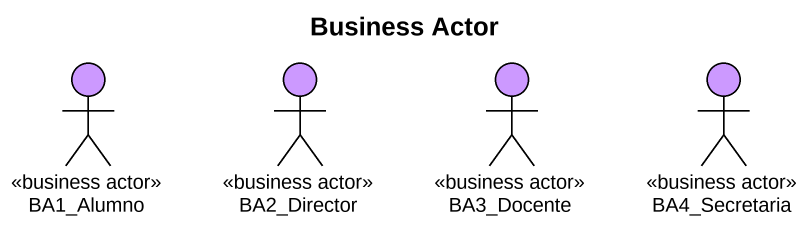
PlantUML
@startuml
title Business Actor
actor BA1_Alumno <<business actor>> #CC99FF
actor BA2_Director <<business actor>> #CC99FF
actor BA3_Docente <<business actor>> #CC99FF
actor BA4_Secretaria <<business actor>> #CC99FF
@enduml
